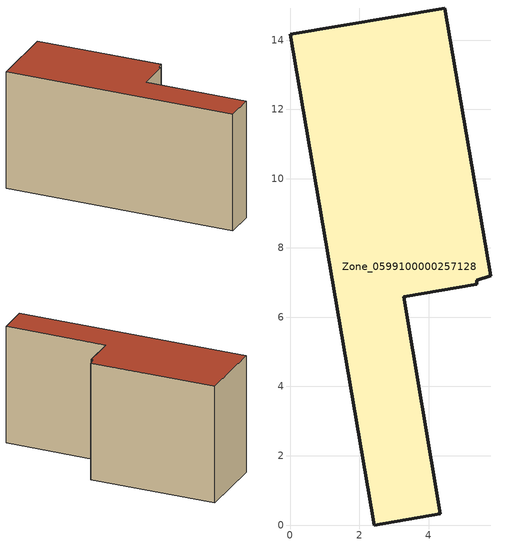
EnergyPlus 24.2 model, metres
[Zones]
Zone_0599100000257128
 floor ground (C_G): 5.8,7.2 5.38,7.07 5.38,6.95 3.28,6.59 4.34,0.33 2.43,0 0,14.17 4.47,14.93 z0
 wall outside (C_F): 2.43,0 4.34,0.33 3.28,6.59 5.38,6.95 5.38,7.07 5.8,7.2 4.47,14.93 0,14.17 2.43,0 z0:7.5
 roof outside (C_R): 5.38,7.07 5.8,7.2 4.47,14.93 0,14.17 2.43,0 4.34,0.33 3.28,6.59 5.38,6.95 z7.5
[BUILDING]
Pand.0599100000257128: North Axis=0; Terrain=City; Loads Convergence Tolerance Value=0.04; Temperature Convergence Tolerance Value=0.4; Solar Distribution=FullExterior; Maximum Number of Warmup Days=25; Minimum Number of Warmup Days=1
[Site:Location]
Rotterdam.The.Hague.AP_ZH_NLD Design_Conditions: Latitude=51.96; Longitude=4.45; Time Zone=1; Elevation=-4.5
[SITE:GROUNDTEMPERATURE:BUILDINGSURFACE]
18, 18, 18, 18, 18, 18, 18, 18, 18, 18, 18, 18
[MATERIAL] Thermal Absorptance=0.9; Solar Absorptance=0.7; Visible Absorptance=0.7
Name | Roughness | Thickness | Conductivity | Density | Specific Heat
G.TI.1946 | MediumSmooth | 0.15 | 1 | 540 | 1210
F.TI.1946 | Rough | 0.3 | 0.857143 | 1920 | 840
R.TI.1946 | MediumRough | 0.2 | 0.1 | 1500 | 1000
[CONSTRUCTION]
C_G: G.TI.1946
C_F: F.TI.1946
C_R: R.TI.1946
[ZONE]
Zone_0599100000257128: Type=1; Multiplier=1; Ceiling Height=Autocalculate; Volume=Autocalculate; Floor Area=autocalculate; Part of Total Floor Area=Yes
[ZONEINFILTRATION:DESIGNFLOWRATE]
Infil_Zone_0599100000257128: Zone or ZoneList or Space or SpaceList=Zone_0599100000257128; Schedule=AlwaysOn; Design Flow Rate Calculation Method=Flow/Area; Flow Rate per Floor Area=0.003; Constant Term Coefficient=1; Temperature Term Coefficient=0; Velocity Term Coefficient=0; Velocity Squared Term Coefficient=0
[HVACTEMPLATE:ZONE:IDEALLOADSAIRSYSTEM]
Zone_0599100000257128: Maximum Heating Supply Air Temperature=50; Minimum Cooling Supply Air Temperature=13; Maximum Heating Supply Air Humidity Ratio=0.0156; Minimum Cooling Supply Air Humidity Ratio=0.0077; Heating Limit=NoLimit; Cooling Limit=NoLimit; Dehumidification Control Type=ConstantSensibleHeatRatio; Cooling Sensible Heat Ratio=0.7; Dehumidification Setpoint=60; Humidification Control Type=None; Humidification Setpoint=30; Outdoor Air Method=None; Outdoor Air Flow Rate per Person=0.00944; Outdoor Air Flow Rate per Zone Floor Area=0; Outdoor Air Flow Rate per Zone=0; Demand Controlled Ventilation Type=None; Outdoor Air Economizer Type=NoEconomizer; Heat Recovery Type=None; Sensible Heat Recovery Effectiveness=0.7; Latent Heat Recovery Effectiveness=0.65
[ZONECONTROL:THERMOSTAT]
ThermostatControl_Zone_0599100000257128: Zone or ZoneList=Zone_0599100000257128; Control Type Schedule=DualSetpointControlType; Control 1=Thermostat_Zone_0599100000257128; Temperature Difference Between Cutout And Setpoint=0
[THERMOSTATSETPOINT:DUALSETPOINT]
Thermostat_Zone_0599100000257128: Heating Setpoint Temperature Schedule=HeatingSetpoint_Zone_0599100000257128; Cooling Setpoint Temperature Schedule=CoolingSetpoint_Zone_0599100000257128
[SCHEDULE:COMPACT]
HeatingSetpoint_Zone_0599100000257128: Through: 12/31, For: AllDays, Until: 24:00, 21
CoolingSetpoint_Zone_0599100000257128: Through: 12/31, For: AllDays, Until: 24:00, 24
DualSetpointControlType: Through: 12/31, For: AllDays, Until: 24:00, 4
AlwaysOn: Through: 12/31, For: AllDays, Until: 24:00, 1
